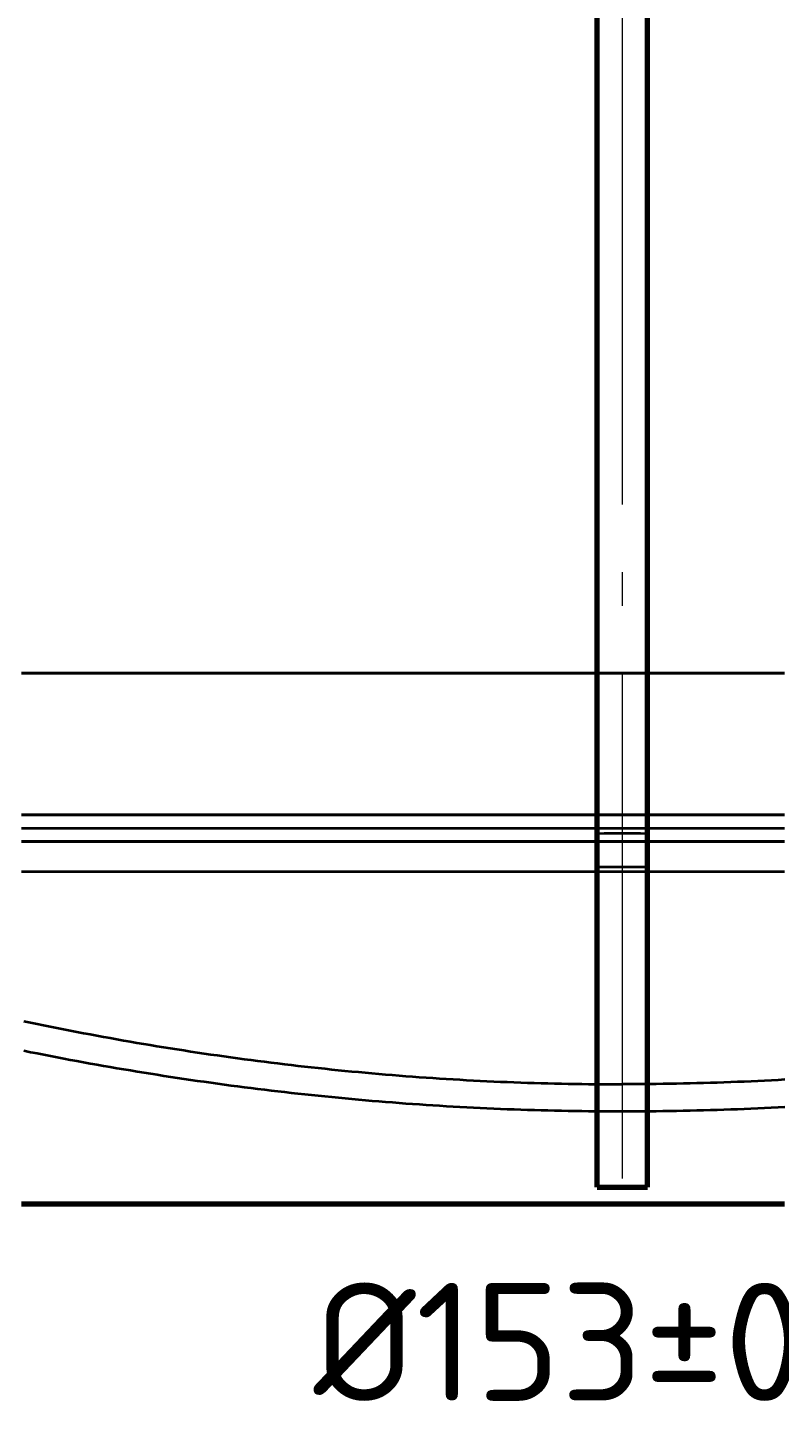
# Model space of a CAD drawing. Header units: millimetres. Extents: x 0 to 1554, y 0 to 420.
# Drawn here: x 99.49 to 121.78, y 141.53 to 182.53 of the extents above; entities that cross this region are included whole.
import ezdxf

# ---------------------------------------------------------------- set-up
doc = ezdxf.new("R2010")
doc.units = ezdxf.units.MM
doc.linetypes.add('IRAM-E-TRAZOS', pattern=[5, 4, -1])
doc.linetypes.add('IRAM-F-TRAZO-PUNTO', pattern=[20, 15, -2, 1, -2])
for name, color, linetype, lineweight in [('01-VISIBLE', 7, 'CONTINUOUS', 70), ('02-OCULTA', 4, 'IRAM-E-TRAZOS', 35), ('03-EJE', 1, 'IRAM-F-TRAZO-PUNTO', 18), ('04-COTA', 3, 'CONTINUOUS', 18)]:
    doc.layers.add(name, color=color, linetype=linetype, lineweight=lineweight)
doc.styles.add('ISO3098', font='isocpeur.ttf')
doc.dimstyles.new('FLAMA-IRAM', dxfattribs={"dimtxt": 3.5, "dimasz": 3.5, "dimexe": 2, "dimexo": 1.5, "dimgap": 1, "dimtad": 1, "dimdec": 1, "dimtxsty": 'ISO3098', "dimblk": 'IRAM_FLECHA', "dimblk1": 'IRAM_FLECHA', "dimblk2": 'IRAM_FLECHA', "dimcen": 2.5, "dimclrd": 256, "dimclre": 256, "dimclrt": 256, "dimazin": 3, "dimtfac": 1, "dimtmove": 0, "dimatfit": 3, "dimlwd": 18, "dimlwe": 18})

# ---------------------------------------------------------------- blocks, each defined once
blk = doc.blocks.new('IRAM_FLECHA')
blk.add_solid([(0, 0), (-1, 0.125), (-1, -0.125)])

msp = doc.modelspace()

# ---------------------------------------------------------------- linework, layer by layer
at = {"layer": '01-VISIBLE'}
for p, q in [((116.375, 148.125), (116.375, 305.268)), ((117.875, 148.125), (117.875, 305.268)), ((116.375, 148.125), (117.875, 148.125))]:
    msp.add_line(p, q, dxfattribs=at)
msp.add_lwpolyline([(99.302, 147.625), (99.502, 147.625), (99.702, 147.625), (99.902, 147.625), (100.103, 147.625), (100.303, 147.625), (100.503, 147.625), (100.704, 147.625), (100.904, 147.625), (101.104, 147.625), (101.304, 147.625), (101.505, 147.625), (101.705, 147.625), (101.905, 147.625), (102.105, 147.625), (102.306, 147.625), (102.506, 147.625), (102.706, 147.625), (102.906, 147.625), (103.107, 147.625), (103.307, 147.625), (103.507, 147.625), (103.707, 147.625), (103.908, 147.625), (104.108, 147.625), (104.308, 147.625), (104.509, 147.625), (104.709, 147.625), (104.909, 147.625), (105.109, 147.625), (105.31, 147.625), (105.51, 147.625), (105.71, 147.625), (105.91, 147.625), (106.111, 147.625), (106.311, 147.625), (106.511, 147.625), (106.711, 147.625), (106.912, 147.625), (107.112, 147.625), (107.312, 147.625), (107.512, 147.625), (107.713, 147.625), (107.913, 147.625), (108.113, 147.625), (108.313, 147.625), (108.514, 147.625), (108.714, 147.625), (108.914, 147.625), (109.115, 147.625), (109.315, 147.625), (109.515, 147.625), (109.715, 147.625), (109.916, 147.625), (110.116, 147.625), (110.316, 147.625), (110.516, 147.625), (110.717, 147.625), (110.917, 147.625), (111.117, 147.625), (111.317, 147.625), (111.518, 147.625), (111.718, 147.625), (111.918, 147.625), (112.118, 147.625), (112.319, 147.625), (112.519, 147.625), (112.719, 147.625), (112.92, 147.625), (113.12, 147.625), (113.32, 147.625), (113.52, 147.625), (113.721, 147.625), (113.921, 147.625), (114.121, 147.625), (114.321, 147.625), (114.522, 147.625), (114.722, 147.625), (114.922, 147.625), (115.122, 147.625), (115.323, 147.625), (115.523, 147.625), (115.723, 147.625), (115.923, 147.625), (116.124, 147.625), (116.324, 147.625), (116.524, 147.625), (116.724, 147.625), (116.925, 147.625), (117.125, 147.625), (117.325, 147.625), (117.526, 147.625), (117.726, 147.625), (117.926, 147.625), (118.126, 147.625), (118.327, 147.625), (118.527, 147.625), (118.727, 147.625), (118.927, 147.625), (119.128, 147.625), (119.328, 147.625), (119.528, 147.625), (119.728, 147.625), (119.929, 147.625), (120.129, 147.625), (120.329, 147.625), (120.529, 147.625), (120.73, 147.625), (120.93, 147.625), (121.13, 147.625), (121.33, 147.625), (121.531, 147.625), (121.731, 147.625), (121.931, 147.625)], dxfattribs=at)
at = {"layer": '02-OCULTA'}
for p, q in [((116.375, 158.619), (116.375, 305.268)), ((117.875, 158.619), (117.875, 305.268)), ((116.375, 148.125), (116.375, 157.631)), ((117.875, 148.125), (117.875, 157.631)), ((116.375, 148.125), (117.875, 148.125))]:
    msp.add_line(p, q, dxfattribs=at)
for points in [[(121.931, 163.375), (121.731, 163.375), (121.531, 163.375), (121.331, 163.375), (121.13, 163.375), (120.93, 163.375), (120.73, 163.375), (120.53, 163.375), (120.329, 163.375), (120.129, 163.375), (119.929, 163.375), (119.728, 163.375), (119.528, 163.375), (119.328, 163.375), (119.128, 163.375), (118.927, 163.375), (118.727, 163.375), (118.527, 163.375), (118.327, 163.375), (118.126, 163.375), (117.926, 163.375), (117.726, 163.375), (117.526, 163.375), (117.325, 163.375), (117.125, 163.375), (116.925, 163.375), (116.724, 163.375), (116.524, 163.375), (116.324, 163.375), (116.124, 163.375), (115.923, 163.375), (115.723, 163.375), (115.523, 163.375), (115.323, 163.375), (115.122, 163.375), (114.922, 163.375), (114.722, 163.375), (114.522, 163.375), (114.321, 163.375), (114.121, 163.375), (113.921, 163.375), (113.72, 163.375), (113.52, 163.375), (113.32, 163.375), (113.12, 163.375), (112.919, 163.375), (112.719, 163.375), (112.519, 163.375), (112.319, 163.375), (112.118, 163.375), (111.918, 163.375), (111.718, 163.375), (111.518, 163.375), (111.317, 163.375), (111.117, 163.375), (110.917, 163.375), (110.716, 163.375), (110.516, 163.375), (110.316, 163.375), (110.116, 163.375), (109.915, 163.375), (109.715, 163.375), (109.515, 163.375), (109.315, 163.375), (109.114, 163.375), (108.914, 163.375), (108.714, 163.375), (108.514, 163.375), (108.313, 163.375), (108.113, 163.375), (107.913, 163.375), (107.712, 163.375), (107.512, 163.375), (107.312, 163.375), (107.112, 163.375), (106.911, 163.375), (106.711, 163.375), (106.511, 163.375), (106.311, 163.375), (106.11, 163.375), (105.91, 163.375), (105.71, 163.375), (105.509, 163.375), (105.309, 163.375), (105.109, 163.375), (104.909, 163.375), (104.708, 163.375), (104.508, 163.375), (104.308, 163.375), (104.108, 163.375), (103.907, 163.375), (103.707, 163.375), (103.507, 163.375), (103.307, 163.375), (103.106, 163.375), (102.906, 163.375), (102.706, 163.375), (102.505, 163.375), (102.305, 163.375), (102.105, 163.375), (101.905, 163.375), (101.704, 163.375), (101.504, 163.375), (101.304, 163.375), (101.104, 163.375), (100.903, 163.375), (100.703, 163.375), (100.503, 163.375), (100.303, 163.375), (100.102, 163.375), (99.902, 163.375), (99.702, 163.375), (99.501, 163.375), (99.301, 163.375)], [(99.301, 163.375), (99.501, 163.375), (99.702, 163.375), (99.902, 163.375), (100.102, 163.375), (100.303, 163.375), (100.503, 163.375), (100.703, 163.375), (100.903, 163.375), (101.104, 163.375), (101.304, 163.375), (101.504, 163.375), (101.704, 163.375), (101.905, 163.375), (102.105, 163.375), (102.305, 163.375), (102.505, 163.375), (102.706, 163.375), (102.906, 163.375), (103.106, 163.375), (103.307, 163.375), (103.507, 163.375), (103.707, 163.375), (103.907, 163.375), (104.108, 163.375), (104.308, 163.375), (104.508, 163.375), (104.708, 163.375), (104.909, 163.375), (105.109, 163.375), (105.309, 163.375), (105.509, 163.375), (105.71, 163.375), (105.91, 163.375), (106.11, 163.375), (106.311, 163.375), (106.511, 163.375), (106.711, 163.375), (106.911, 163.375), (107.112, 163.375), (107.312, 163.375), (107.512, 163.375), (107.712, 163.375), (107.913, 163.375), (108.113, 163.375), (108.313, 163.375), (108.514, 163.375), (108.714, 163.375), (108.914, 163.375), (109.114, 163.375), (109.315, 163.375), (109.515, 163.375), (109.715, 163.375), (109.915, 163.375), (110.116, 163.375), (110.316, 163.375), (110.516, 163.375), (110.716, 163.375), (110.917, 163.375), (111.117, 163.375), (111.317, 163.375), (111.518, 163.375), (111.718, 163.375), (111.918, 163.375), (112.118, 163.375), (112.319, 163.375), (112.519, 163.375), (112.719, 163.375), (112.919, 163.375), (113.12, 163.375), (113.32, 163.375), (113.52, 163.375), (113.72, 163.375), (113.921, 163.375), (114.121, 163.375), (114.321, 163.375), (114.522, 163.375), (114.722, 163.375), (114.922, 163.375), (115.122, 163.375), (115.323, 163.375), (115.523, 163.375), (115.723, 163.375), (115.923, 163.375), (116.124, 163.375), (116.324, 163.375), (116.524, 163.375), (116.724, 163.375), (116.925, 163.375), (117.125, 163.375), (117.325, 163.375), (117.526, 163.375), (117.726, 163.375), (117.926, 163.375), (118.126, 163.375), (118.327, 163.375), (118.527, 163.375), (118.727, 163.375), (118.927, 163.375), (119.128, 163.375), (119.328, 163.375), (119.528, 163.375), (119.728, 163.375), (119.929, 163.375), (120.129, 163.375), (120.329, 163.375), (120.53, 163.375), (120.73, 163.375), (120.93, 163.375), (121.13, 163.375), (121.331, 163.375), (121.531, 163.375), (121.731, 163.375), (121.931, 163.375)], [(121.932, 163.375), (121.731, 163.375), (121.531, 163.375), (121.331, 163.375), (121.13, 163.375), (120.93, 163.375), (120.73, 163.375), (120.53, 163.375), (120.329, 163.375), (120.129, 163.375), (119.929, 163.375), (119.729, 163.375), (119.528, 163.375), (119.328, 163.375), (119.128, 163.375), (118.927, 163.375), (118.727, 163.375), (118.527, 163.375), (118.327, 163.375), (118.126, 163.375), (117.926, 163.375), (117.726, 163.375), (117.526, 163.375), (117.325, 163.375), (117.125, 163.375), (116.925, 163.375), (116.724, 163.375), (116.524, 163.375), (116.324, 163.375), (116.124, 163.375), (115.923, 163.375), (115.723, 163.375), (115.523, 163.375), (115.323, 163.375), (115.122, 163.375), (114.922, 163.375), (114.722, 163.375), (114.521, 163.375), (114.321, 163.375), (114.121, 163.375), (113.921, 163.375), (113.72, 163.375), (113.52, 163.375), (113.32, 163.375), (113.12, 163.375), (112.919, 163.375), (112.719, 163.375), (112.519, 163.375), (112.318, 163.375), (112.118, 163.375), (111.918, 163.375), (111.718, 163.375), (111.517, 163.375), (111.317, 163.375), (111.117, 163.375), (110.917, 163.375), (110.716, 163.375), (110.516, 163.375), (110.316, 163.375), (110.115, 163.375), (109.915, 163.375), (109.715, 163.375), (109.515, 163.375), (109.314, 163.375), (109.114, 163.375), (108.914, 163.375), (108.714, 163.375), (108.513, 163.375), (108.313, 163.375), (108.113, 163.375), (107.912, 163.375), (107.712, 163.375), (107.512, 163.375), (107.312, 163.375), (107.111, 163.375), (106.911, 163.375), (106.711, 163.375), (106.511, 163.375), (106.31, 163.375), (106.11, 163.375), (105.91, 163.375), (105.709, 163.375), (105.509, 163.375), (105.309, 163.375), (105.109, 163.375), (104.908, 163.375), (104.708, 163.375), (104.508, 163.375), (104.308, 163.375), (104.107, 163.375), (103.907, 163.375), (103.707, 163.375), (103.506, 163.375), (103.306, 163.375), (103.106, 163.375), (102.906, 163.375), (102.705, 163.375), (102.505, 163.375), (102.305, 163.375), (102.105, 163.375), (101.904, 163.375), (101.704, 163.375), (101.504, 163.375), (101.303, 163.375), (101.103, 163.375), (100.903, 163.375), (100.703, 163.375), (100.502, 163.375), (100.302, 163.375), (100.102, 163.375), (99.902, 163.375), (99.701, 163.375), (99.501, 163.375), (99.301, 163.375)], [(99.301, 163.375), (99.501, 163.375), (99.701, 163.375), (99.902, 163.375), (100.102, 163.375), (100.302, 163.375), (100.502, 163.375), (100.703, 163.375), (100.903, 163.375), (101.103, 163.375), (101.303, 163.375), (101.504, 163.375), (101.704, 163.375), (101.904, 163.375), (102.105, 163.375), (102.305, 163.375), (102.505, 163.375), (102.705, 163.375), (102.906, 163.375), (103.106, 163.375), (103.306, 163.375), (103.506, 163.375), (103.707, 163.375), (103.907, 163.375), (104.107, 163.375), (104.308, 163.375), (104.508, 163.375), (104.708, 163.375), (104.908, 163.375), (105.109, 163.375), (105.309, 163.375), (105.509, 163.375), (105.709, 163.375), (105.91, 163.375), (106.11, 163.375), (106.31, 163.375), (106.511, 163.375), (106.711, 163.375), (106.911, 163.375), (107.111, 163.375), (107.312, 163.375), (107.512, 163.375), (107.712, 163.375), (107.912, 163.375), (108.113, 163.375), (108.313, 163.375), (108.513, 163.375), (108.714, 163.375), (108.914, 163.375), (109.114, 163.375), (109.314, 163.375), (109.515, 163.375), (109.715, 163.375), (109.915, 163.375), (110.115, 163.375), (110.316, 163.375), (110.516, 163.375), (110.716, 163.375), (110.917, 163.375), (111.117, 163.375), (111.317, 163.375), (111.517, 163.375), (111.718, 163.375), (111.918, 163.375), (112.118, 163.375), (112.318, 163.375), (112.519, 163.375), (112.719, 163.375), (112.919, 163.375), (113.12, 163.375), (113.32, 163.375), (113.52, 163.375), (113.72, 163.375), (113.921, 163.375), (114.121, 163.375), (114.321, 163.375), (114.521, 163.375), (114.722, 163.375), (114.922, 163.375), (115.122, 163.375), (115.323, 163.375), (115.523, 163.375), (115.723, 163.375), (115.923, 163.375), (116.124, 163.375), (116.324, 163.375), (116.524, 163.375), (116.724, 163.375), (116.925, 163.375), (117.125, 163.375), (117.325, 163.375), (117.526, 163.375), (117.726, 163.375), (117.926, 163.375), (118.126, 163.375), (118.327, 163.375), (118.527, 163.375), (118.727, 163.375), (118.927, 163.375), (119.128, 163.375), (119.328, 163.375), (119.528, 163.375), (119.729, 163.375), (119.929, 163.375), (120.129, 163.375), (120.329, 163.375), (120.53, 163.375), (120.73, 163.375), (120.93, 163.375), (121.13, 163.375), (121.331, 163.375), (121.531, 163.375), (121.731, 163.375), (121.932, 163.375)], [(121.932, 159.175), (121.731, 159.175), (121.531, 159.175), (121.331, 159.175), (121.13, 159.175), (120.93, 159.175), (120.73, 159.175), (120.53, 159.175), (120.329, 159.175), (120.129, 159.175), (119.929, 159.175), (119.729, 159.175), (119.528, 159.175), (119.328, 159.175), (119.128, 159.175), (118.927, 159.175), (118.727, 159.175), (118.527, 159.175), (118.327, 159.175), (118.126, 159.175), (117.926, 159.175), (117.726, 159.175), (117.526, 159.175), (117.325, 159.175), (117.125, 159.175), (116.925, 159.175), (116.724, 159.175), (116.524, 159.175), (116.324, 159.175), (116.124, 159.175), (115.923, 159.175), (115.723, 159.175), (115.523, 159.175), (115.323, 159.175), (115.122, 159.175), (114.922, 159.175), (114.722, 159.175), (114.521, 159.175), (114.321, 159.175), (114.121, 159.175), (113.921, 159.175), (113.72, 159.175), (113.52, 159.175), (113.32, 159.175), (113.12, 159.175), (112.919, 159.175), (112.719, 159.175), (112.519, 159.175), (112.318, 159.175), (112.118, 159.175), (111.918, 159.175), (111.718, 159.175), (111.517, 159.175), (111.317, 159.175), (111.117, 159.175), (110.917, 159.175), (110.716, 159.175), (110.516, 159.175), (110.316, 159.175), (110.115, 159.175), (109.915, 159.175), (109.715, 159.175), (109.515, 159.175), (109.314, 159.175), (109.114, 159.175), (108.914, 159.175), (108.714, 159.175), (108.513, 159.175), (108.313, 159.175), (108.113, 159.175), (107.912, 159.175), (107.712, 159.175), (107.512, 159.175), (107.312, 159.175), (107.111, 159.175), (106.911, 159.175), (106.711, 159.175), (106.511, 159.175), (106.31, 159.175), (106.11, 159.175), (105.91, 159.175), (105.709, 159.175), (105.509, 159.175), (105.309, 159.175), (105.109, 159.175), (104.908, 159.175), (104.708, 159.175), (104.508, 159.175), (104.308, 159.175), (104.107, 159.175), (103.907, 159.175), (103.707, 159.175), (103.506, 159.175), (103.306, 159.175), (103.106, 159.175), (102.906, 159.175), (102.705, 159.175), (102.505, 159.175), (102.305, 159.175), (102.105, 159.175), (101.904, 159.175), (101.704, 159.175), (101.504, 159.175), (101.303, 159.175), (101.103, 159.175), (100.903, 159.175), (100.703, 159.175), (100.502, 159.175), (100.302, 159.175), (100.102, 159.175), (99.902, 159.175), (99.701, 159.175), (99.501, 159.175), (99.301, 159.175)], [(99.301, 159.175), (99.501, 159.175), (99.701, 159.175), (99.902, 159.175), (100.102, 159.175), (100.302, 159.175), (100.502, 159.175), (100.703, 159.175), (100.903, 159.175), (101.103, 159.175), (101.303, 159.175), (101.504, 159.175), (101.704, 159.175), (101.904, 159.175), (102.105, 159.175), (102.305, 159.175), (102.505, 159.175), (102.705, 159.175), (102.906, 159.175), (103.106, 159.175), (103.306, 159.175), (103.506, 159.175), (103.707, 159.175), (103.907, 159.175), (104.107, 159.175), (104.308, 159.175), (104.508, 159.175), (104.708, 159.175), (104.908, 159.175), (105.109, 159.175), (105.309, 159.175), (105.509, 159.175), (105.709, 159.175), (105.91, 159.175), (106.11, 159.175), (106.31, 159.175), (106.511, 159.175), (106.711, 159.175), (106.911, 159.175), (107.111, 159.175), (107.312, 159.175), (107.512, 159.175), (107.712, 159.175), (107.912, 159.175), (108.113, 159.175), (108.313, 159.175), (108.513, 159.175), (108.714, 159.175), (108.914, 159.175), (109.114, 159.175), (109.314, 159.175), (109.515, 159.175), (109.715, 159.175), (109.915, 159.175), (110.115, 159.175), (110.316, 159.175), (110.516, 159.175), (110.716, 159.175), (110.917, 159.175), (111.117, 159.175), (111.317, 159.175), (111.517, 159.175), (111.718, 159.175), (111.918, 159.175), (112.118, 159.175), (112.318, 159.175), (112.519, 159.175), (112.719, 159.175), (112.919, 159.175), (113.12, 159.175), (113.32, 159.175), (113.52, 159.175), (113.72, 159.175), (113.921, 159.175), (114.121, 159.175), (114.321, 159.175), (114.521, 159.175), (114.722, 159.175), (114.922, 159.175), (115.122, 159.175), (115.323, 159.175), (115.523, 159.175), (115.723, 159.175), (115.923, 159.175), (116.124, 159.175), (116.324, 159.175), (116.524, 159.175), (116.724, 159.175), (116.925, 159.175), (117.125, 159.175), (117.325, 159.175), (117.526, 159.175), (117.726, 159.175), (117.926, 159.175), (118.126, 159.175), (118.327, 159.175), (118.527, 159.175), (118.727, 159.175), (118.927, 159.175), (119.128, 159.175), (119.328, 159.175), (119.528, 159.175), (119.729, 159.175), (119.929, 159.175), (120.129, 159.175), (120.329, 159.175), (120.53, 159.175), (120.73, 159.175), (120.93, 159.175), (121.13, 159.175), (121.331, 159.175), (121.531, 159.175), (121.731, 159.175), (121.932, 159.175)], [(121.931, 158.765), (121.731, 158.765), (121.531, 158.765), (121.331, 158.765), (121.13, 158.765), (120.93, 158.765), (120.73, 158.765), (120.53, 158.765), (120.329, 158.765), (120.129, 158.765), (119.929, 158.765), (119.728, 158.765), (119.528, 158.765), (119.328, 158.765), (119.128, 158.765), (118.927, 158.765), (118.727, 158.765), (118.527, 158.765), (118.327, 158.765), (118.126, 158.765), (117.926, 158.765), (117.726, 158.765), (117.526, 158.765), (117.325, 158.765), (117.125, 158.765), (116.925, 158.765), (116.724, 158.765), (116.524, 158.765), (116.324, 158.765), (116.124, 158.765), (115.923, 158.765), (115.723, 158.765), (115.523, 158.765), (115.323, 158.765), (115.122, 158.765), (114.922, 158.765), (114.722, 158.765), (114.522, 158.765), (114.321, 158.765), (114.121, 158.765), (113.921, 158.765), (113.72, 158.765), (113.52, 158.765), (113.32, 158.765), (113.12, 158.765), (112.919, 158.765), (112.719, 158.765), (112.519, 158.765), (112.319, 158.765), (112.118, 158.765), (111.918, 158.765), (111.718, 158.765), (111.518, 158.765), (111.317, 158.765), (111.117, 158.765), (110.917, 158.765), (110.716, 158.765), (110.516, 158.765), (110.316, 158.765), (110.116, 158.765), (109.915, 158.765), (109.715, 158.765), (109.515, 158.765), (109.315, 158.765), (109.114, 158.765), (108.914, 158.765), (108.714, 158.765), (108.514, 158.765), (108.313, 158.765), (108.113, 158.765), (107.913, 158.765), (107.712, 158.765), (107.512, 158.765), (107.312, 158.765), (107.112, 158.765), (106.911, 158.765), (106.711, 158.765), (106.511, 158.765), (106.311, 158.765), (106.11, 158.765), (105.91, 158.765), (105.71, 158.765), (105.509, 158.765), (105.309, 158.765), (105.109, 158.765), (104.909, 158.765), (104.708, 158.765), (104.508, 158.765), (104.308, 158.765), (104.108, 158.765), (103.907, 158.765), (103.707, 158.765), (103.507, 158.765), (103.307, 158.765), (103.106, 158.765), (102.906, 158.765), (102.706, 158.765), (102.505, 158.765), (102.305, 158.765), (102.105, 158.765), (101.905, 158.765), (101.704, 158.765), (101.504, 158.765), (101.304, 158.765), (101.104, 158.765), (100.903, 158.765), (100.703, 158.765), (100.503, 158.765), (100.303, 158.765), (100.102, 158.765), (99.902, 158.765), (99.702, 158.765), (99.501, 158.765), (99.301, 158.765)], [(121.931, 158.765), (121.731, 158.765), (121.531, 158.765), (121.331, 158.765), (121.13, 158.765), (120.93, 158.765), (120.73, 158.765), (120.53, 158.765), (120.329, 158.765), (120.129, 158.765), (119.929, 158.765), (119.728, 158.765), (119.528, 158.765), (119.328, 158.765), (119.128, 158.765), (118.927, 158.765), (118.727, 158.765), (118.527, 158.765), (118.327, 158.765), (118.126, 158.765), (117.926, 158.765), (117.726, 158.765), (117.526, 158.765), (117.325, 158.765), (117.125, 158.765), (116.925, 158.765), (116.724, 158.765), (116.524, 158.765), (116.324, 158.765), (116.124, 158.765), (115.923, 158.765), (115.723, 158.765), (115.523, 158.765), (115.323, 158.765), (115.122, 158.765), (114.922, 158.765), (114.722, 158.765), (114.522, 158.765), (114.321, 158.765), (114.121, 158.765), (113.921, 158.765), (113.72, 158.765), (113.52, 158.765), (113.32, 158.765), (113.12, 158.765), (112.919, 158.765), (112.719, 158.765), (112.519, 158.765), (112.319, 158.765), (112.118, 158.765), (111.918, 158.765), (111.718, 158.765), (111.518, 158.765), (111.317, 158.765), (111.117, 158.765), (110.917, 158.765), (110.716, 158.765), (110.516, 158.765), (110.316, 158.765), (110.116, 158.765), (109.915, 158.765), (109.715, 158.765), (109.515, 158.765), (109.315, 158.765), (109.114, 158.765), (108.914, 158.765), (108.714, 158.765), (108.514, 158.765), (108.313, 158.765), (108.113, 158.765), (107.913, 158.765), (107.712, 158.765), (107.512, 158.765), (107.312, 158.765), (107.112, 158.765), (106.911, 158.765), (106.711, 158.765), (106.511, 158.765), (106.311, 158.765), (106.11, 158.765), (105.91, 158.765), (105.71, 158.765), (105.509, 158.765), (105.309, 158.765), (105.109, 158.765), (104.909, 158.765), (104.708, 158.765), (104.508, 158.765), (104.308, 158.765), (104.108, 158.765), (103.907, 158.765), (103.707, 158.765), (103.507, 158.765), (103.307, 158.765), (103.106, 158.765), (102.906, 158.765), (102.706, 158.765), (102.505, 158.765), (102.305, 158.765), (102.105, 158.765), (101.905, 158.765), (101.704, 158.765), (101.504, 158.765), (101.304, 158.765), (101.104, 158.765), (100.903, 158.765), (100.703, 158.765), (100.503, 158.765), (100.303, 158.765), (100.102, 158.765), (99.902, 158.765), (99.702, 158.765), (99.501, 158.765), (99.301, 158.765)], [(121.931, 158.375), (121.731, 158.375), (121.531, 158.375), (121.331, 158.375), (121.13, 158.375), (120.93, 158.375), (120.73, 158.375), (120.53, 158.375), (120.329, 158.375), (120.129, 158.375), (119.929, 158.375), (119.728, 158.375), (119.528, 158.375), (119.328, 158.375), (119.128, 158.375), (118.927, 158.375), (118.727, 158.375), (118.527, 158.375), (118.327, 158.375), (118.126, 158.375), (117.926, 158.375), (117.726, 158.375), (117.526, 158.375), (117.325, 158.375), (117.125, 158.375), (116.925, 158.375), (116.724, 158.375), (116.524, 158.375), (116.324, 158.375), (116.124, 158.375), (115.923, 158.375), (115.723, 158.375), (115.523, 158.375), (115.323, 158.375), (115.122, 158.375), (114.922, 158.375), (114.722, 158.375), (114.522, 158.375), (114.321, 158.375), (114.121, 158.375), (113.921, 158.375), (113.72, 158.375), (113.52, 158.375), (113.32, 158.375), (113.12, 158.375), (112.919, 158.375), (112.719, 158.375), (112.519, 158.375), (112.319, 158.375), (112.118, 158.375), (111.918, 158.375), (111.718, 158.375), (111.518, 158.375), (111.317, 158.375), (111.117, 158.375), (110.917, 158.375), (110.716, 158.375), (110.516, 158.375), (110.316, 158.375), (110.116, 158.375), (109.915, 158.375), (109.715, 158.375), (109.515, 158.375), (109.315, 158.375), (109.114, 158.375), (108.914, 158.375), (108.714, 158.375), (108.514, 158.375), (108.313, 158.375), (108.113, 158.375), (107.913, 158.375), (107.712, 158.375), (107.512, 158.375), (107.312, 158.375), (107.112, 158.375), (106.911, 158.375), (106.711, 158.375), (106.511, 158.375), (106.311, 158.375), (106.11, 158.375), (105.91, 158.375), (105.71, 158.375), (105.509, 158.375), (105.309, 158.375), (105.109, 158.375), (104.909, 158.375), (104.708, 158.375), (104.508, 158.375), (104.308, 158.375), (104.108, 158.375), (103.907, 158.375), (103.707, 158.375), (103.507, 158.375), (103.307, 158.375), (103.106, 158.375), (102.906, 158.375), (102.706, 158.375), (102.505, 158.375), (102.305, 158.375), (102.105, 158.375), (101.905, 158.375), (101.704, 158.375), (101.504, 158.375), (101.304, 158.375), (101.104, 158.375), (100.903, 158.375), (100.703, 158.375), (100.503, 158.375), (100.303, 158.375), (100.102, 158.375), (99.902, 158.375), (99.702, 158.375), (99.501, 158.375), (99.301, 158.375)], [(99.301, 158.375), (99.501, 158.375), (99.702, 158.375), (99.902, 158.375), (100.102, 158.375), (100.303, 158.375), (100.503, 158.375), (100.703, 158.375), (100.903, 158.375), (101.104, 158.375), (101.304, 158.375), (101.504, 158.375), (101.704, 158.375), (101.905, 158.375), (102.105, 158.375), (102.305, 158.375), (102.505, 158.375), (102.706, 158.375), (102.906, 158.375), (103.106, 158.375), (103.307, 158.375), (103.507, 158.375), (103.707, 158.375), (103.907, 158.375), (104.108, 158.375), (104.308, 158.375), (104.508, 158.375), (104.708, 158.375), (104.909, 158.375), (105.109, 158.375), (105.309, 158.375), (105.509, 158.375), (105.71, 158.375), (105.91, 158.375), (106.11, 158.375), (106.311, 158.375), (106.511, 158.375), (106.711, 158.375), (106.911, 158.375), (107.112, 158.375), (107.312, 158.375), (107.512, 158.375), (107.712, 158.375), (107.913, 158.375), (108.113, 158.375), (108.313, 158.375), (108.514, 158.375), (108.714, 158.375), (108.914, 158.375), (109.114, 158.375), (109.315, 158.375), (109.515, 158.375), (109.715, 158.375), (109.915, 158.375), (110.116, 158.375), (110.316, 158.375), (110.516, 158.375), (110.716, 158.375), (110.917, 158.375), (111.117, 158.375), (111.317, 158.375), (111.518, 158.375), (111.718, 158.375), (111.918, 158.375), (112.118, 158.375), (112.319, 158.375), (112.519, 158.375), (112.719, 158.375), (112.919, 158.375), (113.12, 158.375), (113.32, 158.375), (113.52, 158.375), (113.72, 158.375), (113.921, 158.375), (114.121, 158.375), (114.321, 158.375), (114.522, 158.375), (114.722, 158.375), (114.922, 158.375), (115.122, 158.375), (115.323, 158.375), (115.523, 158.375), (115.723, 158.375), (115.923, 158.375), (116.124, 158.375), (116.324, 158.375), (116.524, 158.375), (116.724, 158.375), (116.925, 158.375), (117.125, 158.375), (117.325, 158.375), (117.526, 158.375), (117.726, 158.375), (117.926, 158.375), (118.126, 158.375), (118.327, 158.375), (118.527, 158.375), (118.727, 158.375), (118.927, 158.375), (119.128, 158.375), (119.328, 158.375), (119.528, 158.375), (119.728, 158.375), (119.929, 158.375), (120.129, 158.375), (120.329, 158.375), (120.53, 158.375), (120.73, 158.375), (120.93, 158.375), (121.13, 158.375), (121.331, 158.375), (121.531, 158.375), (121.731, 158.375), (121.931, 158.375)], [(116.375, 158.619), (116.589, 158.622), (116.804, 158.624), (117.018, 158.624), (117.232, 158.624), (117.446, 158.624), (117.661, 158.622), (117.875, 158.619)], [(116.375, 158.125), (116.375, 158.207), (116.375, 158.29), (116.375, 158.372), (116.375, 158.454), (116.375, 158.536), (116.375, 158.619)], [(117.875, 158.125), (117.875, 158.207), (117.875, 158.29), (117.875, 158.372), (117.875, 158.454), (117.875, 158.536), (117.875, 158.619)], [(116.375, 157.631), (116.375, 157.714), (116.375, 157.796), (116.375, 157.878), (116.375, 157.96), (116.375, 158.043), (116.375, 158.125)], [(117.875, 157.631), (117.875, 157.714), (117.875, 157.796), (117.875, 157.878), (117.875, 157.96), (117.875, 158.043), (117.875, 158.125)], [(99.301, 157.485), (99.501, 157.485), (99.702, 157.485), (99.902, 157.485), (100.102, 157.485), (100.303, 157.485), (100.503, 157.485), (100.703, 157.485), (100.903, 157.485), (101.104, 157.485), (101.304, 157.485), (101.504, 157.485), (101.704, 157.485), (101.905, 157.485), (102.105, 157.485), (102.305, 157.485), (102.505, 157.485), (102.706, 157.485), (102.906, 157.485), (103.106, 157.485), (103.307, 157.485), (103.507, 157.485), (103.707, 157.485), (103.907, 157.485), (104.108, 157.485), (104.308, 157.485), (104.508, 157.485), (104.708, 157.485), (104.909, 157.485), (105.109, 157.485), (105.309, 157.485), (105.509, 157.485), (105.71, 157.485), (105.91, 157.485), (106.11, 157.485), (106.311, 157.485), (106.511, 157.485), (106.711, 157.485), (106.911, 157.485), (107.112, 157.485), (107.312, 157.485), (107.512, 157.485), (107.712, 157.485), (107.913, 157.485), (108.113, 157.485), (108.313, 157.485), (108.514, 157.485), (108.714, 157.485), (108.914, 157.485), (109.114, 157.485), (109.315, 157.485), (109.515, 157.485), (109.715, 157.485), (109.915, 157.485), (110.116, 157.485), (110.316, 157.485), (110.516, 157.485), (110.716, 157.485), (110.917, 157.485), (111.117, 157.485), (111.317, 157.485), (111.518, 157.485), (111.718, 157.485), (111.918, 157.485), (112.118, 157.485), (112.319, 157.485), (112.519, 157.485), (112.719, 157.485), (112.919, 157.485), (113.12, 157.485), (113.32, 157.485), (113.52, 157.485), (113.72, 157.485), (113.921, 157.485), (114.121, 157.485), (114.321, 157.485), (114.522, 157.485), (114.722, 157.485), (114.922, 157.485), (115.122, 157.485), (115.323, 157.485), (115.523, 157.485), (115.723, 157.485), (115.923, 157.485), (116.124, 157.485), (116.324, 157.485), (116.524, 157.485), (116.724, 157.485), (116.925, 157.485), (117.125, 157.485), (117.325, 157.485), (117.526, 157.485), (117.726, 157.485), (117.926, 157.485), (118.126, 157.485), (118.327, 157.485), (118.527, 157.485), (118.727, 157.485), (118.927, 157.485), (119.128, 157.485), (119.328, 157.485), (119.528, 157.485), (119.728, 157.485), (119.929, 157.485), (120.129, 157.485), (120.329, 157.485), (120.53, 157.485), (120.73, 157.485), (120.93, 157.485), (121.13, 157.485), (121.331, 157.485), (121.531, 157.485), (121.731, 157.485), (121.931, 157.485)], [(99.301, 157.485), (99.501, 157.485), (99.702, 157.485), (99.902, 157.485), (100.102, 157.485), (100.303, 157.485), (100.503, 157.485), (100.703, 157.485), (100.903, 157.485), (101.104, 157.485), (101.304, 157.485), (101.504, 157.485), (101.704, 157.485), (101.905, 157.485), (102.105, 157.485), (102.305, 157.485), (102.505, 157.485), (102.706, 157.485), (102.906, 157.485), (103.106, 157.485), (103.307, 157.485), (103.507, 157.485), (103.707, 157.485), (103.907, 157.485), (104.108, 157.485), (104.308, 157.485), (104.508, 157.485), (104.708, 157.485), (104.909, 157.485), (105.109, 157.485), (105.309, 157.485), (105.509, 157.485), (105.71, 157.485), (105.91, 157.485), (106.11, 157.485), (106.311, 157.485), (106.511, 157.485), (106.711, 157.485), (106.911, 157.485), (107.112, 157.485), (107.312, 157.485), (107.512, 157.485), (107.712, 157.485), (107.913, 157.485), (108.113, 157.485), (108.313, 157.485), (108.514, 157.485), (108.714, 157.485), (108.914, 157.485), (109.114, 157.485), (109.315, 157.485), (109.515, 157.485), (109.715, 157.485), (109.915, 157.485), (110.116, 157.485), (110.316, 157.485), (110.516, 157.485), (110.716, 157.485), (110.917, 157.485), (111.117, 157.485), (111.317, 157.485), (111.518, 157.485), (111.718, 157.485), (111.918, 157.485), (112.118, 157.485), (112.319, 157.485), (112.519, 157.485), (112.719, 157.485), (112.919, 157.485), (113.12, 157.485), (113.32, 157.485), (113.52, 157.485), (113.72, 157.485), (113.921, 157.485), (114.121, 157.485), (114.321, 157.485), (114.522, 157.485), (114.722, 157.485), (114.922, 157.485), (115.122, 157.485), (115.323, 157.485), (115.523, 157.485), (115.723, 157.485), (115.923, 157.485), (116.124, 157.485), (116.324, 157.485), (116.524, 157.485), (116.724, 157.485), (116.925, 157.485), (117.125, 157.485), (117.325, 157.485), (117.526, 157.485), (117.726, 157.485), (117.926, 157.485), (118.126, 157.485), (118.327, 157.485), (118.527, 157.485), (118.727, 157.485), (118.927, 157.485), (119.128, 157.485), (119.328, 157.485), (119.528, 157.485), (119.728, 157.485), (119.929, 157.485), (120.129, 157.485), (120.329, 157.485), (120.53, 157.485), (120.73, 157.485), (120.93, 157.485), (121.13, 157.485), (121.331, 157.485), (121.531, 157.485), (121.731, 157.485), (121.931, 157.485)], [(116.375, 157.631), (116.589, 157.628), (116.804, 157.626), (117.018, 157.626), (117.232, 157.626), (117.446, 157.626), (117.661, 157.628), (117.875, 157.631)], [(99.37, 153.053), (99.567, 153.011), (99.763, 152.97), (99.96, 152.93), (100.157, 152.89), (100.354, 152.85), (100.551, 152.811), (100.748, 152.772), (100.946, 152.734), (101.143, 152.696), (101.341, 152.659), (101.538, 152.622), (101.736, 152.585), (101.934, 152.549), (102.131, 152.514), (102.329, 152.479), (102.527, 152.444), (102.725, 152.41), (102.923, 152.376), (103.122, 152.343), (103.32, 152.31), (103.518, 152.278), (103.717, 152.246), (103.915, 152.214), (104.114, 152.183), (104.312, 152.153), (104.511, 152.123), (104.71, 152.093), (104.909, 152.064), (105.108, 152.035), (105.307, 152.007), (105.506, 151.979), (105.705, 151.952), (105.904, 151.925), (106.103, 151.899), (106.302, 151.873), (106.502, 151.847), (106.701, 151.822), (106.901, 151.798), (107.1, 151.774), (107.3, 151.75), (107.499, 151.727), (107.699, 151.704), (107.899, 151.682), (108.099, 151.66), (108.298, 151.639), (108.498, 151.618), (108.698, 151.598), (108.898, 151.578), (109.098, 151.559), (109.298, 151.54), (109.498, 151.521), (109.699, 151.503), (109.899, 151.486), (110.099, 151.469), (110.299, 151.452), (110.5, 151.436), (110.7, 151.421), (110.901, 151.406), (111.101, 151.391), (111.301, 151.377), (111.502, 151.363), (111.702, 151.35), (111.903, 151.337), (112.104, 151.325), (112.304, 151.313), (112.505, 151.302), (112.706, 151.291), (112.906, 151.281), (113.107, 151.271), (113.308, 151.262), (113.509, 151.253), (113.709, 151.244), (113.91, 151.237), (114.111, 151.229), (114.312, 151.222), (114.513, 151.216), (114.714, 151.21), (114.915, 151.204), (115.115, 151.199), (115.316, 151.194), (115.517, 151.19), (115.718, 151.187), (115.919, 151.184), (116.12, 151.181), (116.321, 151.179), (116.522, 151.177), (116.723, 151.176), (116.924, 151.175), (117.125, 151.175)], [(99.371, 152.173), (99.568, 152.133), (99.765, 152.094), (99.962, 152.055), (100.16, 152.017), (100.357, 151.979), (100.554, 151.941), (100.751, 151.904), (100.949, 151.868), (101.146, 151.831), (101.344, 151.796), (101.542, 151.76), (101.739, 151.725), (101.937, 151.691), (102.135, 151.657), (102.333, 151.623), (102.531, 151.59), (102.729, 151.557), (102.928, 151.525), (103.126, 151.493), (103.324, 151.461), (103.523, 151.43), (103.721, 151.4), (103.92, 151.37), (104.118, 151.34), (104.317, 151.311), (104.516, 151.282), (104.715, 151.254), (104.914, 151.226), (105.113, 151.198), (105.312, 151.171), (105.511, 151.144), (105.71, 151.118), (105.909, 151.093), (106.108, 151.067), (106.307, 151.042), (106.507, 151.018), (106.706, 150.994), (106.906, 150.971), (107.105, 150.948), (107.305, 150.925), (107.504, 150.903), (107.704, 150.881), (107.904, 150.86), (108.103, 150.839), (108.303, 150.819), (108.503, 150.799), (108.703, 150.78), (108.903, 150.761), (109.103, 150.742), (109.303, 150.724), (109.503, 150.706), (109.703, 150.689), (109.903, 150.673), (110.103, 150.656), (110.304, 150.64), (110.504, 150.625), (110.704, 150.61), (110.904, 150.596), (111.105, 150.582), (111.305, 150.568), (111.506, 150.555), (111.706, 150.543), (111.906, 150.53), (112.107, 150.519), (112.307, 150.507), (112.508, 150.497), (112.709, 150.486), (112.909, 150.476), (113.11, 150.467), (113.31, 150.458), (113.511, 150.449), (113.712, 150.441), (113.912, 150.434), (114.113, 150.427), (114.314, 150.42), (114.515, 150.414), (114.715, 150.408), (114.916, 150.403), (115.117, 150.398), (115.318, 150.394), (115.518, 150.39), (115.719, 150.386), (115.92, 150.383), (116.121, 150.381), (116.322, 150.379), (116.523, 150.377), (116.723, 150.376), (116.924, 150.375), (117.125, 150.375)], [(121.946, 151.313), (121.745, 151.302), (121.544, 151.291), (121.344, 151.281), (121.143, 151.271), (120.942, 151.262), (120.741, 151.253), (120.541, 151.244), (120.34, 151.237), (120.139, 151.229), (119.938, 151.222), (119.737, 151.216), (119.536, 151.21), (119.335, 151.204), (119.135, 151.199), (118.934, 151.194), (118.733, 151.19), (118.532, 151.187), (118.331, 151.184), (118.13, 151.181), (117.929, 151.179), (117.728, 151.177), (117.527, 151.176), (117.326, 151.175), (117.125, 151.175)], [(117.125, 150.375), (117.326, 150.375), (117.527, 150.376), (117.727, 150.377), (117.928, 150.379), (118.129, 150.381), (118.33, 150.383), (118.531, 150.386), (118.732, 150.39), (118.932, 150.394), (119.133, 150.398), (119.334, 150.403), (119.535, 150.408), (119.735, 150.414), (119.936, 150.42), (120.137, 150.427), (120.338, 150.434), (120.538, 150.441), (120.739, 150.449), (120.94, 150.458), (121.14, 150.467), (121.341, 150.476), (121.541, 150.486), (121.742, 150.497), (121.943, 150.507)], [(121.931, 147.625), (121.731, 147.625), (121.531, 147.625), (121.331, 147.625), (121.13, 147.625), (120.93, 147.625), (120.73, 147.625), (120.53, 147.625), (120.329, 147.625), (120.129, 147.625), (119.929, 147.625), (119.728, 147.625), (119.528, 147.625), (119.328, 147.625), (119.128, 147.625), (118.927, 147.625), (118.727, 147.625), (118.527, 147.625), (118.327, 147.625), (118.126, 147.625), (117.926, 147.625), (117.726, 147.625), (117.526, 147.625), (117.325, 147.625), (117.125, 147.625), (116.925, 147.625), (116.724, 147.625), (116.524, 147.625), (116.324, 147.625), (116.124, 147.625), (115.923, 147.625), (115.723, 147.625), (115.523, 147.625), (115.323, 147.625), (115.122, 147.625), (114.922, 147.625), (114.722, 147.625), (114.522, 147.625), (114.321, 147.625), (114.121, 147.625), (113.921, 147.625), (113.72, 147.625), (113.52, 147.625), (113.32, 147.625), (113.12, 147.625), (112.919, 147.625), (112.719, 147.625), (112.519, 147.625), (112.319, 147.625), (112.118, 147.625), (111.918, 147.625), (111.718, 147.625), (111.518, 147.625), (111.317, 147.625), (111.117, 147.625), (110.917, 147.625), (110.716, 147.625), (110.516, 147.625), (110.316, 147.625), (110.116, 147.625), (109.915, 147.625), (109.715, 147.625), (109.515, 147.625), (109.315, 147.625), (109.114, 147.625), (108.914, 147.625), (108.714, 147.625), (108.514, 147.625), (108.313, 147.625), (108.113, 147.625), (107.913, 147.625), (107.712, 147.625), (107.512, 147.625), (107.312, 147.625), (107.112, 147.625), (106.911, 147.625), (106.711, 147.625), (106.511, 147.625), (106.311, 147.625), (106.11, 147.625), (105.91, 147.625), (105.71, 147.625), (105.509, 147.625), (105.309, 147.625), (105.109, 147.625), (104.909, 147.625), (104.708, 147.625), (104.508, 147.625), (104.308, 147.625), (104.108, 147.625), (103.907, 147.625), (103.707, 147.625), (103.507, 147.625), (103.307, 147.625), (103.106, 147.625), (102.906, 147.625), (102.706, 147.625), (102.505, 147.625), (102.305, 147.625), (102.105, 147.625), (101.905, 147.625), (101.704, 147.625), (101.504, 147.625), (101.304, 147.625), (101.104, 147.625), (100.903, 147.625), (100.703, 147.625), (100.503, 147.625), (100.303, 147.625), (100.102, 147.625), (99.902, 147.625), (99.702, 147.625), (99.501, 147.625), (99.301, 147.625)], [(99.301, 147.625), (99.501, 147.625), (99.702, 147.625), (99.902, 147.625), (100.102, 147.625), (100.303, 147.625), (100.503, 147.625), (100.703, 147.625), (100.903, 147.625), (101.104, 147.625), (101.304, 147.625), (101.504, 147.625), (101.704, 147.625), (101.905, 147.625), (102.105, 147.625), (102.305, 147.625), (102.505, 147.625), (102.706, 147.625), (102.906, 147.625), (103.106, 147.625), (103.307, 147.625), (103.507, 147.625), (103.707, 147.625), (103.907, 147.625), (104.108, 147.625), (104.308, 147.625), (104.508, 147.625), (104.708, 147.625), (104.909, 147.625), (105.109, 147.625), (105.309, 147.625), (105.509, 147.625), (105.71, 147.625), (105.91, 147.625), (106.11, 147.625), (106.311, 147.625), (106.511, 147.625), (106.711, 147.625), (106.911, 147.625), (107.112, 147.625), (107.312, 147.625), (107.512, 147.625), (107.712, 147.625), (107.913, 147.625), (108.113, 147.625), (108.313, 147.625), (108.514, 147.625), (108.714, 147.625), (108.914, 147.625), (109.114, 147.625), (109.315, 147.625), (109.515, 147.625), (109.715, 147.625), (109.915, 147.625), (110.116, 147.625), (110.316, 147.625), (110.516, 147.625), (110.716, 147.625), (110.917, 147.625), (111.117, 147.625), (111.317, 147.625), (111.518, 147.625), (111.718, 147.625), (111.918, 147.625), (112.118, 147.625), (112.319, 147.625), (112.519, 147.625), (112.719, 147.625), (112.919, 147.625), (113.12, 147.625), (113.32, 147.625), (113.52, 147.625), (113.72, 147.625), (113.921, 147.625), (114.121, 147.625), (114.321, 147.625), (114.522, 147.625), (114.722, 147.625), (114.922, 147.625), (115.122, 147.625), (115.323, 147.625), (115.523, 147.625), (115.723, 147.625), (115.923, 147.625), (116.124, 147.625), (116.324, 147.625), (116.524, 147.625), (116.724, 147.625), (116.925, 147.625), (117.125, 147.625), (117.325, 147.625), (117.526, 147.625), (117.726, 147.625), (117.926, 147.625), (118.126, 147.625), (118.327, 147.625), (118.527, 147.625), (118.727, 147.625), (118.927, 147.625), (119.128, 147.625), (119.328, 147.625), (119.528, 147.625), (119.728, 147.625), (119.929, 147.625), (120.129, 147.625), (120.329, 147.625), (120.53, 147.625), (120.73, 147.625), (120.93, 147.625), (121.13, 147.625), (121.331, 147.625), (121.531, 147.625), (121.731, 147.625), (121.931, 147.625)], [(121.931, 147.625), (121.731, 147.625), (121.531, 147.625), (121.33, 147.625), (121.13, 147.625), (120.93, 147.625), (120.73, 147.625), (120.529, 147.625), (120.329, 147.625), (120.129, 147.625), (119.929, 147.625), (119.728, 147.625), (119.528, 147.625), (119.328, 147.625), (119.128, 147.625), (118.927, 147.625), (118.727, 147.625), (118.527, 147.625), (118.327, 147.625), (118.126, 147.625), (117.926, 147.625), (117.726, 147.625), (117.526, 147.625), (117.325, 147.625), (117.125, 147.625), (116.925, 147.625), (116.724, 147.625), (116.524, 147.625), (116.324, 147.625), (116.124, 147.625), (115.923, 147.625), (115.723, 147.625), (115.523, 147.625), (115.323, 147.625), (115.122, 147.625), (114.922, 147.625), (114.722, 147.625), (114.522, 147.625), (114.321, 147.625), (114.121, 147.625), (113.921, 147.625), (113.721, 147.625), (113.52, 147.625), (113.32, 147.625), (113.12, 147.625), (112.92, 147.625), (112.719, 147.625), (112.519, 147.625), (112.319, 147.625), (112.118, 147.625), (111.918, 147.625), (111.718, 147.625), (111.518, 147.625), (111.317, 147.625), (111.117, 147.625), (110.917, 147.625), (110.717, 147.625), (110.516, 147.625), (110.316, 147.625), (110.116, 147.625), (109.916, 147.625), (109.715, 147.625), (109.515, 147.625), (109.315, 147.625), (109.115, 147.625), (108.914, 147.625), (108.714, 147.625), (108.514, 147.625), (108.313, 147.625), (108.113, 147.625), (107.913, 147.625), (107.713, 147.625), (107.512, 147.625), (107.312, 147.625), (107.112, 147.625), (106.912, 147.625), (106.711, 147.625), (106.511, 147.625), (106.311, 147.625), (106.111, 147.625), (105.91, 147.625), (105.71, 147.625), (105.51, 147.625), (105.31, 147.625), (105.109, 147.625), (104.909, 147.625), (104.709, 147.625), (104.509, 147.625), (104.308, 147.625), (104.108, 147.625), (103.908, 147.625), (103.707, 147.625), (103.507, 147.625), (103.307, 147.625), (103.107, 147.625), (102.906, 147.625), (102.706, 147.625), (102.506, 147.625), (102.306, 147.625), (102.105, 147.625), (101.905, 147.625), (101.705, 147.625), (101.505, 147.625), (101.304, 147.625), (101.104, 147.625), (100.904, 147.625), (100.704, 147.625), (100.503, 147.625), (100.303, 147.625), (100.103, 147.625), (99.902, 147.625), (99.702, 147.625), (99.502, 147.625), (99.302, 147.625)]]:
    msp.add_lwpolyline(points, dxfattribs=at)
at = {"layer": '03-EJE'}
msp.add_line((117.125, 148.375), (117.125, 344.375), dxfattribs=at)

# ---------------------------------------------------------------- dimensions: what is measured, and where the dimension line sits
at = {"layer": '04-COTA'}
for base, p1 in [((42.875, 147.625), (78.875, 147.625)), ((60.875, 150.375), (78.875, 150.375))]:
    msp.add_linear_dim(base=base, p1=p1, p2=(107.875, 342.375), angle=90, text='<>±0,5', dimstyle='FLAMA-IRAM', override={"dimlfac": 2}, dxfattribs=at).render()
msp.add_linear_dim(base=(78.875, 140.375), p1=(78.875, 148.375), p2=(155.375, 148.375), text='%%c<>±0,5', dimstyle='FLAMA-IRAM', override={"dimlfac": 2}, dxfattribs=at).render()

doc.saveas('drawing.dxf')
